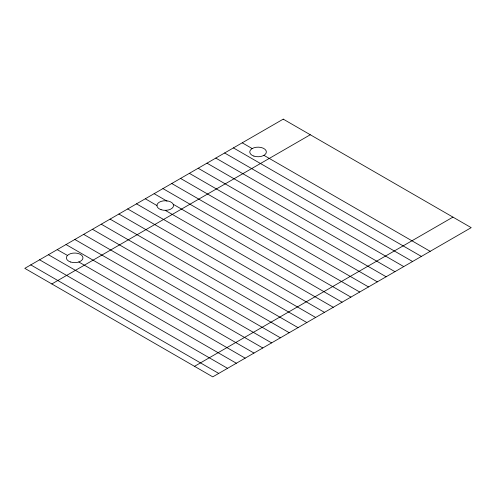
<?xml version="1.0" encoding="UTF-8"?>
<svg xmlns="http://www.w3.org/2000/svg" width="496" height="496" viewBox="0 0 496 496"><rect width="100%" height="100%" fill="white"/><g stroke="black" fill="none" stroke-linecap="round" stroke-linejoin="round"><path stroke-width="0.74" d="M51.838 283.96L310.285 134.751M194.506 366.327L452.947 217.112M57.214 249.637L67.475 255.434M242.234 142.811L252.185 148.558M263.934 155.341L430.187 251.329M233.424 147.901L421.377 256.42M224.614 152.985L412.567 261.504M215.797 158.075L403.756 266.588M206.987 163.159L394.946 271.678M198.177 168.249L386.136 276.762M189.367 173.333L377.326 281.852M180.556 178.424L368.516 286.936M171.746 183.508L359.705 292.026M162.936 188.592L350.895 297.11M154.126 193.682L167.016 201.122M165.236 210.335L333.275 307.284M136.505 203.856L324.465 312.368M127.695 208.94L315.654 317.459M118.885 214.03L306.844 322.543M110.075 219.114L298.034 327.633M101.265 224.198L289.224 332.717M92.454 229.288L280.414 337.807M83.644 234.372L271.597 342.891M74.834 239.463L262.787 347.975M66.024 244.547L253.977 353.065M48.397 254.721L236.356 363.239M39.587 259.811L227.546 368.323M30.777 264.895L218.736 373.414M173.259 204.302L342.085 302.2M78.821 261.987L245.167 358.149M145.316 198.766L156.928 205.542M283.241 119.139L24.8 268.348L212.759 376.861L471.2 227.652L283.241 119.139M253.902 156.104A8.308 4.799 0 0 0 266.364 151.95A8.308 4.799 0 0 0 253.902 147.796A8.308 4.799 0 0 0 253.902 156.104M70.513 261.987A8.308 4.799 0 0 0 82.975 257.833A8.308 4.799 0 0 0 70.513 253.679A8.308 4.799 0 0 0 70.513 261.987M161.082 209.696A8.308 4.799 0 0 0 173.544 205.542A8.308 4.799 0 0 0 161.082 201.388A8.308 4.799 0 0 0 161.082 209.696"/></g></svg>
